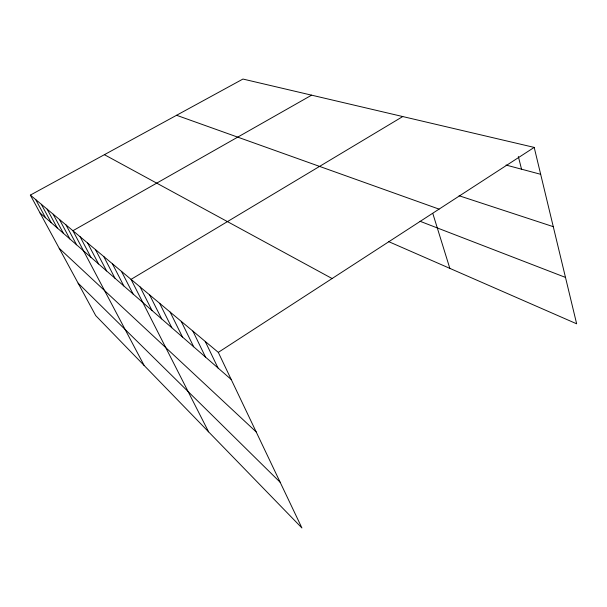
<?xml version="1.0" encoding="UTF-8"?>
<svg xmlns="http://www.w3.org/2000/svg" width="607" height="607" viewBox="0 0 607 607"><rect width="100%" height="100%" fill="white"/><g stroke="black" fill="none" stroke-linecap="round" stroke-linejoin="round"><path stroke-width="0.91" d="M534.198 147.402L242.952 79.047L30.35 195.105L218.3 352.371L534.198 147.402L576.65 323.804L388.442 241.525M402.76 116.552L131.051 279.364L208.603 431.858M311.619 95.162L72.923 230.728L144.147 365.482M506.033 165.051L540.67 174.3M459.082 195.742L553.273 226.669M176.576 115.277L439.073 209.127M420.021 221.267L565.489 277.414M104.396 154.679L332.09 278.537M40.047 212.974L231.206 379.474M59.198 248.286L256.169 431.896M78.113 283.15L280.153 482.262M30.35 195.105L95.724 315.617L301.914 527.953L218.3 352.371M35.722 199.597L45.548 217.769M41.306 204.271L51.261 222.746M47.118 209.134L57.21 227.928M53.166 214.195L63.394 233.316M59.471 219.476L69.843 238.93M66.049 224.977L76.565 244.788M80.101 236.738L90.913 257.285M87.613 243.02L98.577 263.954M95.481 249.598L106.597 270.942M103.729 256.503L114.996 278.256M112.378 263.749L123.813 285.935M121.476 271.359L133.07 294M140.118 286.952L152.016 310.503M149.633 294.911L161.674 318.918M159.626 303.28L171.819 327.75M170.142 312.081L182.487 337.037M181.22 321.346L193.701 346.809M192.905 331.118L205.53 357.113M205.242 341.453L218.012 367.986M432.844 213.581L449.833 268.362M518.34 156.485L521.527 169.186"/></g></svg>
